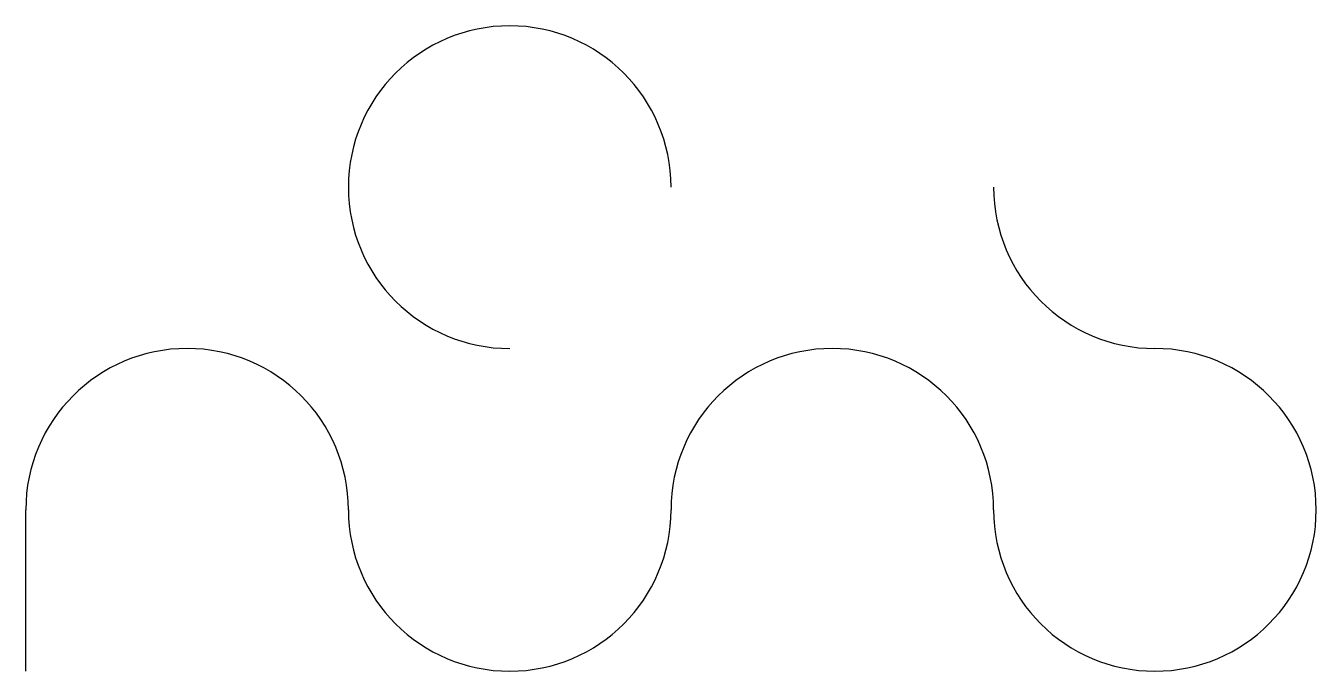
# Model space of a CAD drawing. Extents: x 0 to 40, y 0 to 20.
import ezdxf

# ---------------------------------------------------------------- set-up
doc = ezdxf.new("R2010")
doc.units = 0
doc.layers.get('0').update_dxf_attribs({"linetype": 'CONTINUOUS'})

msp = doc.modelspace()

# ---------------------------------------------------------------- linework, layer by layer
msp.add_line((0, 0), (0, 5))
for centre, start, end in [((15, 15), 0, 270), ((35, 15), 180, 270), ((5, 5), 0, 180), ((25, 5), 0, 180), ((35, 5), 0, 90), ((15, 5), 180, 0), ((35, 5), 180, 270), ((35, 5), 270, 0)]:
    msp.add_arc(centre, 5, start, end)

doc.saveas('drawing.dxf')
